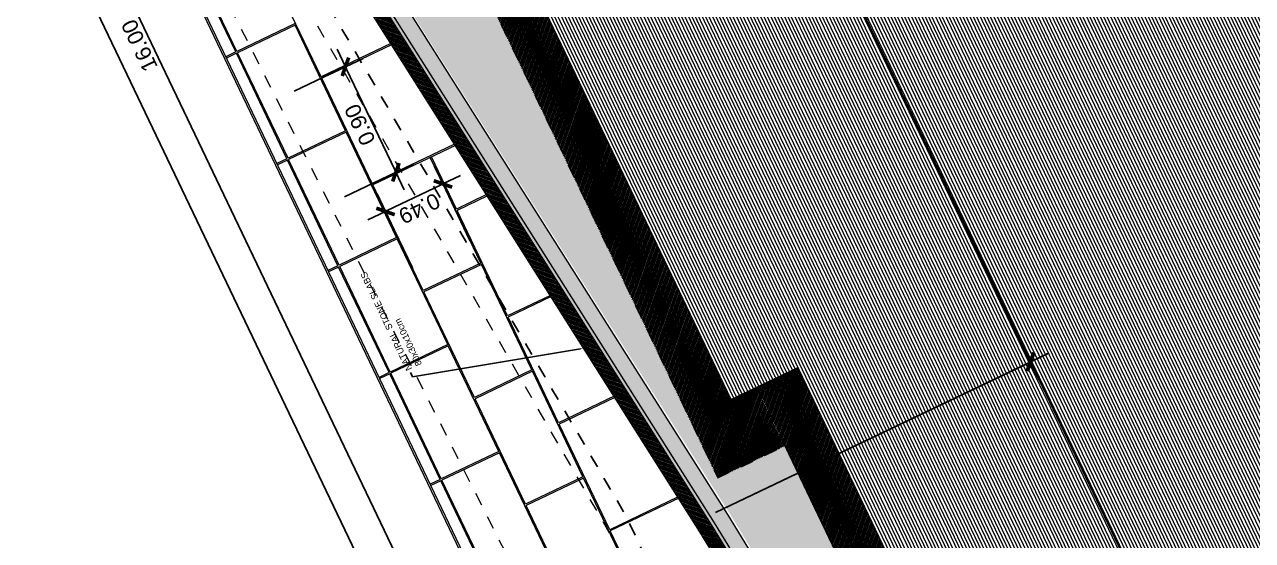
# Model space of a CAD drawing. Header units: metres. Extents: x 678805 to 1359287, y 2747329 to 5497370.
# Drawn here: x 679434.83 to 679444.28, y 2747425.88 to 2747429.85 of the extents above; entities that cross this region are included whole.
import ezdxf
from ezdxf import colors
from ezdxf.entities.mleader import LeaderData, LeaderLine
from ezdxf.math import Vec2, Vec3

# ---------------------------------------------------------------- set-up
doc = ezdxf.new("R2010")
doc.units = ezdxf.units.M
doc.linetypes.add('XREF_MON_WATERFEATURE$0$Dash_2_', pattern=[0.25, 0.125, -0.125])
doc.linetypes.add('XREF_MON_WATERFEATURE$0$TRAZOS2', pattern=[9.524999999999999, 6.35, -3.175])
for name, color, linetype, true_color in [('02-L-Waterfeatures 01', 7, 'Continuous', 0x4da6ff), ('XREF_MON_WATERFEATURE$0$01-TX-Dimensions_1-50', 7, 'Continuous', 0x3f5f7f), ('XREF_MON_WATERFEATURE$0$EIT_3 TR sorra', 7, 'Continuous', 0xd8ceb0)]:
    doc.layers.add(name, color=color, linetype=linetype, true_color=true_color)
for name, color, linetype in [('XREF_MON_WATERFEATURE$0$01-TX', 7, 'Continuous'), ('XREF_MON_WATERFEATURE$0$02-L-Water Level', 140, 'Continuous'), ('XREF_MON_WATERFEATURE$0$COTAUX', 7, 'Continuous')]:
    doc.layers.add(name, color=color, linetype=linetype)
for name, color, linetype, lineweight, true_color in [('XREF_MON_WATERFEATURE$0$02-L-projecció', 7, 'Continuous', 5, 0x636363), ('XREF_MON_WATERFEATURE$0$02-L-projecció 2', 7, 'Continuous', 5, 0x636363), ('XREF_MON_WATERFEATURE$0$3-TR D formigó', 7, 'Continuous', 5, 0x666666), ('XREF_MON_WATERFEATURE$0$3-TR tot_u', 7, 'Continuous', 5, 0x787878)]:
    doc.layers.add(name, color=color, linetype=linetype, lineweight=lineweight, true_color=true_color)
for name, color, linetype, lineweight in [('XREF_MON_WATERFEATURE$0$02-L-seccionat', 6, 'Continuous', 5), ('XREF_MON_WATERFEATURE$0$3-TR Formigó', 252, 'Continuous', 0), ('XREF_MON_WATERFEATURE$0$3-TR terra compactada', 45, 'Continuous', 0)]:
    doc.layers.add(name, color=color, linetype=linetype, lineweight=lineweight)
doc.styles.add('XREF_MON_WATERFEATURE$0$Standard', font='arial.ttf')
doc.dimstyles.new('XREF_MON_WATERFEATURE$0$E50', dxfattribs={"dimscale": 0.03, "dimtxt": 4, "dimasz": 0.5, "dimexe": 0.1, "dimexo": 15, "dimgap": 1, "dimtad": 1, "dimzin": 0, "dimdsep": 46, "dimtxsty": 'XREF_MON_WATERFEATURE$0$Standard', "dimblk1": 'XREF_MON_WATERFEATURE$0$LINCOT200', "dimblk2": 'XREF_MON_WATERFEATURE$0$LINCOT200', "dimsah": 1, "dimcen": 0.1, "dimdle": 0.1, "dimclrt": 256, "dimadec": 0, "dimazin": 0, "dimtfac": 0.01538461538461539, "dimtofl": 0, "dimtmove": 0, "dimatfit": 3, "dimldrblk": 'XREF_MON_WATERFEATURE$0$LINCOT200', "dimfxl": 1, "dimtolj": 1, "dimtzin": 0, "dimarcsym": 0})

# ---------------------------------------------------------------- blocks, each defined once
blk = doc.blocks.new('XREF_MON_WATERFEATURE$0$View P1')
at = {"layer": 'XREF_MON_WATERFEATURE$0$3-TR D formigó'}
h = blk.add_hatch(dxfattribs=at)
h.set_pattern_fill('_USER', color=256, scale=0.007999999999999995, angle=45.0036907261, pattern_type=0)
h.set_pattern_definition([(45.0036907260999, (1.065019329544157, 7.281242575729266), (-0.005657218625845348, 0.00565648984966723), [])])
h.paths.add_polyline_path([(11.06988786999136, 6.066684098914266), (11.16988787101582, 6.066684098681435), (11.16988787194714, 5.175847615813836), (15.37871509697288, 5.611319712596014), (29.82757349871099, 7.331242577871308), (29.91329469112679, 7.332952586235479), (29.91329469066113, 7.240740440553054), (15.38976698648185, 5.511929299682379), (11.0698878695257, 5.064977574627846)])
at = {"layer": 'XREF_MON_WATERFEATURE$0$3-TR Formigó'}
h = blk.add_hatch(dxfattribs=at)
h.set_pattern_fill('ANSI31', color=256, scale=0.003, angle=90)
h.set_pattern_definition([(135, (0, -0.01999999978579581), (-0.006735192090801865, -0.006735192090801865), [])])
h.paths.add_polyline_path([(16.19224042538553, 4.958628713851795), (15.6922404258512, 4.958628713851795), (15.69224042491987, 4.736846192041412), (16.19224042538553, 4.736846191110089)])
h.paths.add_polyline_path([(21.6594404252246, 5.308628713479266), (21.15944042615592, 5.308628713944927), (15.69224042538553, 5.308628713479266), (15.6922404258512, 4.958628713851795), (16.19224042538553, 4.958628713851795), (21.65944042569026, 4.958628713386133)])
h.paths.add_polyline_path([(21.65944042569026, 5.609418003121391), (21.15944042662159, 5.60941800265573), (21.15944042615592, 5.308628713944927), (21.6594404252246, 5.308628713479266)])
h.paths.add_polyline_path([(27.12664042459801, 5.60941800265573), (27.12664042413235, 6.260207291925326), (29.92329468298703, 6.260207292158157), (29.92329468298703, 6.610207293415442), (26.62664042552933, 6.610207291785628), (26.62664042506367, 5.959417999954894), (21.1594404252246, 5.959418002748862), (21.15944042662159, 5.60941800265573), (21.65944042569026, 5.609418003121391)])
h = blk.add_hatch(dxfattribs=at)
h.set_pattern_fill('ANSI31', color=256, scale=0.003, angle=90, style=0)
h.set_pattern_definition([(135, (0, 0), (-0.006735192090801865, -0.006735192090801865), [])])
h.paths.add_polyline_path([(10.37042930629104, 5.936314188642427), (10.37138042366132, 5.761579691665247), (2.721591828856617, 3.33352572331205), (2.220879021566361, 3.333998373476788), (2.220548637211323, 2.633998685050756), (3.171591598540545, 2.633998685283586), (3.171591598540545, 3.266520275967196), (10.46590279601514, 5.583192354300991), (10.72050921013579, 5.583192354300991), (10.7205092087388, 4.736846190411597), (10.06946854665875, 4.736846192041412), (10.06946854479611, 4.386846191016957), (16.19224042538553, 4.386846191016957), (16.19224042491987, 4.736846191575751), (11.06946854433045, 4.736846190644428), (11.06988786999136, 5.935594150098041), (11.06970717618242, 5.935575471026823)])
at = {"layer": 'XREF_MON_WATERFEATURE$0$3-TR terra compactada'}
h = blk.add_hatch(dxfattribs=at)
h.set_pattern_fill('LINE', color=256, scale=0.007499999999999999, angle=-115.5575462493456, style=0)
h.set_pattern_definition([(3.66378788500146e-05, (-26.97329562623054, -17.13623808929697), (-1.522694161038007e-08, 0.02381249999999513), [])])
h.paths.add_polyline_path([(34.41064929263666, 6.984919309616089e-10), (34.41064929263666, 7.090219076024368), (29.92329468252137, 7.011460061883554), (29.92329468298703, 6.260207292158157), (27.12664042413235, 6.260207292158157), (27.12664042413235, 5.60941800288856), (21.65944042569026, 5.609418003121391), (21.65944042569026, 4.958628713386133), (16.19224042538553, 4.958628713851795), (16.19224042538553, 4.386846190784127), (10.06946854665875, 4.386846198001876), (10.06946854665875, 4.736846192041412), (10.72050920827314, 4.736846190877259), (10.72050921013579, 5.583192354766652), (10.46590279601514, 5.583192354300991), (3.171591598540545, 3.266520275967196), (3.171591598540545, 2.633998685283586), (2.220548637211323, 2.633998685050756), (2.220548637211323, 3.232379126129672), (2.219900731928647, 3.162678002379835), (1.84559687320143, 3.162678002147004), (-1.396983861923218e-09, 3.198383478680626), (0, 0)])
at = {"layer": 'XREF_MON_WATERFEATURE$0$3-TR tot_u'}
h = blk.add_hatch(dxfattribs=at)
h.set_pattern_fill('AR-CONC', color=256, scale=0.0002499999999999999, angle=90.26570526807289)
h.set_pattern_definition([(140.2657052680729, (0, 0), (0.003773512051171043, 0.04556415653627494), [0.004762499999999985, -0.05238749999999987]), (85.26570526807289, (0, 0), (-0.04772283811344968, -0.009032263091240576), [0.003809999999999995, -0.04191014604249993]), (190.7171499680728, (0.0003144596703350544, 0.003797000972554088), (-0.04394932411475805, 0.03653189333389428), [0.004047502199999997, -0.04452256114999997]), (136.4499052680729, (-0.01269986154511571, -5.889520980417728e-05), (0.01019619245179767, 0.06781777343586562), [0.00714374999999999, -0.07858124999999985]), (186.9012628780729, (-0.01185018755495548, 0.005592581117525697), (-0.06213110139608617, 0.05906354090465796), [0.006071255784999998, -0.06678390203999997]), (81.44985643807294, (-0.01269986154511571, -5.889520980417728e-05), (-0.06213110139305461, 0.05906354090804056), [0.005714991767499997, -0.06286493297999995]), (111.2657052680729, (-0.009554344695061445, 0.006305760471150279), (0.02539024991714182, 0.0380217517896624), [0.004762499999999997, -0.05238749999999997]), (56.26570526807292, (-0.009554344695061445, 0.006305760471150279), (-0.04611814680896036, 0.01523680193371223), [0.003809999999999995, -0.04190999999999993]), (161.7171502680728, (-0.007438491098582745, 0.009474239777773619), (-0.02072789712909244, 0.05325855363775753), [0.004047502199999989, -0.0445224843999999]), (127.7657052680729, (0, 0), (-0.02114211319988085, 0.0006741133053303908), [0, -0.04140199999999992, 0, -0.04254499999999993, 0, -0.04206874999999993]), (97.76570526807282, (0, 0), (-0.02512234202616146, 0.01658859127308769), [0, -0.02425699999999996, 0, -0.04044949999999993, 0, -0.01603374999999997]), (57.76570526807287, (6.566988304257393e-05, -0.01416034786961973), (0.001274973128146501, 0.03390392593583378), [0, -0.01587499999999997, 0, -0.04952999999999993, 0, -0.06572249999999986]), (47.76570526807289, (9.511597454547882e-05, -0.02051027934066951), (-0.006528288533737195, 0.03700241884448602), [0, -0.02063749999999999, 0, -0.03289299999999998, 0, -0.04667249999999997])])
h.paths.add_polyline_path([(29.91328940121457, 7.091812344035134), (29.91328144446015, 7.212658569449559), (15.39284863416106, 5.484215829055756), (11.06957543129101, 5.037311527179554), (11.06953251361847, 4.916667651152238), (15.40611090371385, 5.364947333233431)])
h = blk.add_hatch(dxfattribs=at)
h.set_pattern_fill('AR-CONC', color=256, scale=0.0008, angle=90.26570526807289)
h.set_pattern_definition([(140.2657052680729, (0, -0.01999999978579581), (0.01207523856374733, 0.1458053009160799), [0.01523999999999997, -0.1676399999999996]), (85.26570526807289, (0, -0.01999999978579581), (-0.152713081963039, -0.02890324189196987), [0.01219199999999999, -0.1341124673359998]), (190.7171499680728, (0.001006267499178648, -0.007849597139284015), (-0.1406378371672258, 0.1169020586684618), [0.01295200704, -0.14247219568]), (136.4499052680729, (-0.04063956160098314, -0.02018846408464015), (0.03262781584575249, 0.21701687499477), [0.02285999999999997, -0.2514599999999996]), (186.9012628780729, (-0.03792059980332851, -0.002103740582242608), (-0.1988195244674759, 0.1890033308949055), [0.019428018512, -0.213708486528]), (81.44985643807294, (-0.04063956160098314, -0.02018846408464015), (-0.1988195244577748, 0.1890033309057298), [0.018287973656, -0.201167785536]), (111.2657052680729, (-0.03057390451431274, 0.0001784332562237978), (0.08124879973485388, 0.1216696057269197), [0.01524, -0.16764]), (56.26570526807292, (-0.03057390451431274, 0.0001784332562237978), (-0.1475780697886732, 0.04875776618787916), [0.01219199999999999, -0.1341119999999998]), (161.7171502680728, (-0.02380317077040672, 0.01031756703741848), (-0.06632927081309586, 0.1704273716408242), [0.01295200703999998, -0.1424719500799997]), (127.7657052680729, (0, -0.01999999978579581), (-0.06765476223961875, 0.002157162577057243), [0, -0.1324863999999998, 0, -0.1361439999999998, 0, -0.1346199999999998]), (97.76570526807282, (0, -0.01999999978579581), (-0.08039149448371669, 0.05308349207388066), [0, -0.07762239999999987, 0, -0.1294383999999998, 0, -0.05130799999999994]), (57.76570526807287, (0.0002101385034620762, -0.06531311268918216), (0.004079914010068811, 0.1084925629946682), [0, -0.05079999999999995, 0, -0.1584959999999998, 0, -0.2103119999999998]), (47.76570526807289, (0.0003043711185455322, -0.08563289395533502), (-0.02089052330795903, 0.1184077403023553), [0, -0.06603999999999999, 0, -0.1052576, 0, -0.149352])])
h.paths.add_polyline_path([(26.62664042552933, 5.959418002981693), (26.62664042506367, 6.610207291785628), (29.92329468205571, 6.610207293415442), (29.92329468205571, 6.991635184502229), (29.91329469159245, 6.991460061864927), (29.91328940121457, 7.091812344035134), (15.40611090231687, 5.344947333214805), (11.06953251361847, 4.916667651152238), (11.06946854433045, 4.736846191575751), (15.6922404258512, 4.736846193904057), (15.69224042538553, 5.308628713479266), (21.15944042615592, 5.308628713944927), (21.1594404252246, 5.959418002748862)])
at = {"layer": 'XREF_MON_WATERFEATURE$0$EIT_3 TR sorra'}
h = blk.add_hatch(dxfattribs=at)
h.set_pattern_fill('ANSI36', color=256, scale=0.001075000000000009, angle=0.6283595741102835, style=0, double=1)
h.set_pattern_definition([(45.62835957411023, (1.065019329544157, 7.281242575729266), (0.001737188201119409, 0.006656422095089366), [0.008532812500000039, -0.00170656250000001, 0, -0.00170656250000001])])
h.paths.add_polyline_path([(11.06989003578201, 5.064977798843756), (11.06956831598654, 5.03731079143472), (15.39284863416106, 5.484215829055756), (29.91328144446015, 7.212658569449559), (29.91329469066113, 7.240740440553054), (15.38976698648185, 5.511929299682379)])
at = {"layer": 'XREF_MON_WATERFEATURE$0$02-L-projecció', "linetype": 'XREF_MON_WATERFEATURE$0$TRAZOS2', "ltscale": 0.01, "flags": 128}
blk.add_lwpolyline([(10.27013304131106, 6.103990859119222), (12.14889832306653, 6.137579037575051), (15.37425452005118, 6.220831928076223), (30.03857161896303, 7.34083192772232)], dxfattribs=at)
at = {"layer": 'XREF_MON_WATERFEATURE$0$02-L-projecció'}
for points in [[(29.91328144446015, 7.212658569449559), (15.39284863416106, 5.484215829055756), (11.06886179745197, 5.03723775758408)], [(29.91328940121457, 7.091812344035134), (15.40611090371385, 5.364947333233431), (11.06952540017664, 4.916666915407404)]]:
    blk.add_lwpolyline(points, dxfattribs=at)
at = {"layer": 'XREF_MON_WATERFEATURE$0$02-L-projecció', "linetype": 'XREF_MON_WATERFEATURE$0$TRAZOS2', "ltscale": 0.01}
for points in [[(26.62664042506367, 5.959418004145846), (21.1594404252246, 5.959418002748862), (21.15944042615592, 5.308628713944927), (15.69224042538553, 5.308628713479266), (15.69224042491987, 4.736846192041412)], [(16.19224042538553, 4.958628713851795), (15.6922404258512, 4.958628713851795)], [(15.69224042491987, 4.736846192041412), (16.19224042538553, 4.736846191110089)]]:
    blk.add_lwpolyline(points, dxfattribs=at)
at = {"layer": 'XREF_MON_WATERFEATURE$0$02-L-projecció 2'}
for points in [[(11.06984042655677, 7.341138346353546), (29.91329469066113, 7.341242576949298)], [(13.86983959376812, 7.32615647953935), (27.16390963364393, 7.326242576120421)], [(16.5922404252924, 7.241242577088997), (16.59224042482674, 7.326242577051744)], [(16.60344042535871, 7.241242577554658), (16.60344042535871, 7.326242576586083)], [(17.50344042526558, 7.241242577088997), (17.50344042526558, 7.326242576586083)], [(17.51464042579755, 7.241242577088997), (17.51464042719454, 7.326242576586083)], [(18.41464042523876, 7.241242577554658), (18.41464042570442, 7.326242576586083)], [(18.42584042530507, 7.241242577088997), (18.42584042530507, 7.326242576586083)], [(19.32584042614326, 7.241242577088997), (19.32584042614326, 7.326242577051744)], [(19.33704042714089, 7.241242577554658), (19.33704042574391, 7.326242576586083)], [(20.23704042518511, 7.241242577088997), (20.23704042565078, 7.326242576586083)], [(20.24824042711407, 7.241242577554658), (20.24824042571709, 7.326242576586083)], [(15.69224042491987, 7.241242577088997), (16.5922404252924, 7.241242577088997)], [(15.69224042771384, 7.231242577778175), (16.5922404252924, 7.231242577312514)], [(16.5922404252924, 6.741242577088997), (16.5922404252924, 7.231242577312514)], [(16.60344042535871, 7.241242577554658), (17.50344042526558, 7.241242577088997)], [(16.60344042629004, 6.741242577554658), (16.6034404267557, 7.231242577312514)], [(16.6034404267557, 7.231242577312514), (17.50344042479992, 7.231242577312514)], [(17.50344042479992, 6.741242577088997), (17.50344042479992, 7.231242577312514)], [(17.51464042533189, 7.241242576623335), (18.41464042570442, 7.241242577088997)], [(17.51464042533189, 6.741242577088997), (17.51464042533189, 7.231242577312514)], [(17.51464042579755, 7.231242576846853), (18.41464042523876, 7.231242577312514)], [(18.41464042523876, 6.741242577088997), (18.41464042523876, 7.231242577312514)], [(18.42584042530507, 7.241242576623335), (19.32584042521194, 7.241242576623335)], [(18.42584042716771, 6.741242578485981), (18.42584042670205, 7.231242576846853)], [(18.42584042530507, 7.231242576614022), (19.32584042521194, 7.231242576614022)], [(19.32584042521194, 6.741242577088997), (19.3258404256776, 7.231242576846853)], [(19.33704042667523, 7.241242576623335), (20.23704042797908, 7.241242576856166)], [(19.33704042620957, 6.741242577088997), (19.33704042667523, 7.231242577312514)], [(19.33704042620957, 7.231242576381192), (20.23704042565078, 7.231242576381192)], [(20.23704042611644, 6.741242577088997), (20.23704042797908, 7.231242577312514)], [(20.24824042571709, 7.241242576157674), (21.14824042655528, 7.241242576623335)], [(20.24824042618275, 6.741242577554658), (20.24824042618275, 7.231242577312514)], [(20.24824042571709, 7.231242576381192), (21.14824042795226, 7.231242576846853)], [(15.23664042586461, 6.731242577312514), (16.13664042484015, 6.731242577079684)], [(15.6922404258512, 6.741242577554658), (16.5922404252924, 6.741242577088997)], [(16.13664042484015, 6.241242578951642), (16.13664042484015, 6.731242577778175)], [(16.14784042490646, 6.241242578020319), (16.14784042537212, 6.731242577778175)], [(16.14784042770043, 6.731242577778175), (17.04784042481333, 6.731242577079684)], [(16.60344042489305, 6.741242577088997), (17.50344042479992, 6.741242577088997)], [(17.04784042481333, 6.241242578020319), (17.04784042481333, 6.731242578243837)], [(17.0590404253453, 6.731242577312514), (17.95904042525217, 6.731242576846853)], [(17.05904042720795, 6.241242578485981), (17.05904042627662, 6.731242577778175)], [(17.51464042626321, 6.741242576623335), (18.41464042523876, 6.741242577088997)], [(17.95904042525217, 6.241242578020319), (17.95904042525217, 6.731242577778175)], [(17.9702404262498, 6.731242576614022), (18.87024042569101, 6.731242577312514)], [(17.9702404262498, 6.241242578020319), (17.97024042531848, 6.731242577778175)], [(18.42584042623639, 6.741242576856166), (19.32584042660892, 6.741242576623335)], [(18.87024042569101, 6.026934156892821), (18.87024042662233, 6.731242578243837)], [(18.88144042575732, 6.731242576846853), (19.78144042752683, 6.731242576846853)], [(18.88144042622298, 6.028267350746319), (18.88144042529166, 6.731242577778175)], [(19.33704042620957, 6.741242576623335), (20.23704042565078, 6.741242576157674)], [(19.78144042519853, 6.135399037739262), (19.78144042519853, 6.731242577778175)], [(19.79264042526484, 6.731242576381192), (20.69264042656869, 6.731242576148361)], [(19.79264042526484, 6.136732232524082), (19.7926404257305, 6.731242577778175)], [(15.23664042633027, 6.241242578020319), (16.13664042484015, 6.241242577787489)], [(16.14784042490646, 6.241242577787489), (17.04784042481333, 6.241242578020319)], [(17.05904042720795, 6.241242578485981), (17.95904042525217, 6.241242577554658)], [(17.9702404262498, 6.241242577554658), (18.87024042708799, 6.241242577554658)], [(14.78104042541236, 6.231242577778175), (15.68104042485356, 6.231242577778175)], [(15.68104042485356, 5.647307071136311), (15.68104042485356, 6.231242578243837)], [(15.69224042678252, 6.231242578243837), (16.59224042482674, 6.231242577778175)], [(15.69224042538553, 5.648640264989808), (15.69224042678252, 6.231242578243837)], [(16.59224042482674, 5.755771952448413), (16.59224042482674, 6.231242578243837)], [(16.60344042489305, 5.757105146767572), (16.60344042489305, 6.231242578243837)], [(16.60344042629004, 6.231242577778175), (17.50344042526558, 6.231242578243837)], [(17.50344042712823, 5.864236834226176), (17.50344042479992, 6.231242578243837)], [(17.51464042579755, 6.231242577778175), (18.41464042617008, 6.231242577778175)], [(17.51464042579755, 5.865570028545335), (17.51464042579755, 6.231242578243837)], [(18.41464042617008, 5.97270171600394), (18.41464042523876, 6.231242578243837)], [(18.42584042530507, 6.231242577545345), (18.87024042522535, 6.231242578243837)], [(18.42584042530507, 5.974034909857437), (18.42584042577073, 6.231242578243837)]]:
    blk.add_lwpolyline(points, dxfattribs=at)
at = {"layer": 'XREF_MON_WATERFEATURE$0$02-L-projecció 2', "linetype": 'XREF_MON_WATERFEATURE$0$TRAZOS2', "ltscale": 0.01}
blk.add_lwpolyline([(11.1698704645969, 6.534318688092753), (11.61999126058072, 6.538218674482778), (11.61995441839099, 6.677146107656881), (12.06999102095142, 6.681045311735943), (12.06995417829603, 6.819972802186385), (12.52129834750667, 6.824270641198382), (12.5199626320973, 6.962750524980947), (13.48763865791261, 6.978327420307323), (29.91329469159245, 7.331263793399557)], dxfattribs=at)
at = {"layer": 'XREF_MON_WATERFEATURE$0$02-L-seccionat'}
blk.add_lwpolyline([(11.06988786999136, 6.066684098914266), (11.16988787101582, 6.066684098681435), (11.16988787194714, 5.175847615813836), (15.37871509697288, 5.611319712596014), (29.82757349871099, 7.331242577871308), (29.91329469112679, 7.332952586235479), (29.91329469066113, 7.240740440553054), (15.38976698648185, 5.511929299682379), (11.0698878695257, 5.064977574627846)], close=True, dxfattribs=at)
for points in [[(15.6922404258512, 4.736846193904057), (11.06946854433045, 4.736846191575751), (11.06988786999136, 5.915595650905743)], [(2.220548637211323, 3.33399868523702), (2.220548637211323, 2.633998685050756), (3.171591598540545, 2.633998685283586), (3.171591598540545, 3.266520275967196), (10.46590279601514, 5.583192354300991), (10.72050921013579, 5.583192354766652), (10.72050920827314, 4.736846190877259), (10.06946854665875, 4.736846192041412), (10.06946854433045, 4.386846191016957), (16.19224042538553, 4.386846190784127)], [(27.12664042413235, 5.60941800288856), (21.65944042569026, 5.609418003121391), (21.65944042569026, 4.958628713386133), (16.19224042538553, 4.958628713851795), (16.19224042538553, 4.386846190784127)]]:
    blk.add_lwpolyline(points, dxfattribs=at)
at = {"layer": 'XREF_MON_WATERFEATURE$0$02-L-Water Level', "linetype": 'XREF_MON_WATERFEATURE$0$Dash_2_', "ltscale": 0.35, "flags": 128}
blk.add_lwpolyline([(11.16962469124701, 6.073784104082733), (15.75122801279, 6.073798722090678), (27.16390963317826, 7.014172795927152)], dxfattribs=at)
blk = doc.blocks.new('XREF_MON_WATERFEATURE$0$LINCOT200')
for p, q in [((0, -9.999961704014428), (0, 10.00003829598555)), ((3.694822225952521e-13, 3.829598557558711e-05), (10.00000000000051, 3.829598557558711e-05))]:
    blk.add_line(p, q)
at = {"const_width": 1.875}
blk.add_lwpolyline([(3.535533801624467, -3.535495714255788), (-3.535533950636761, 3.535572157214077)], dxfattribs=at)
at = {"layer": 'XREF_MON_WATERFEATURE$0$COTAUX'}
blk.add_line((0, 0), (-1.249999999999915, 0), dxfattribs=at)
blk = doc.blocks.new('*D681')
at = {"layer": 'DEFPOINTS', "color": 0, "transparency": 16777216}
for p in [(679432.1979076213, 2747438.314674756), (679431.5403184532, 2747438.000209183), (679440.2841709381, 2747421.405227002)]:
    blk.add_point(p, dxfattribs=at)
at = {"layer": 'XREF_MON_WATERFEATURE$0$01-TX-Dimensions_1-50', "color": 0, "lineweight": -2, "transparency": 16777216}
for p, q in [((679431.7919391491, 2747438.120536662), (679431.5376119965, 2747437.99891493)), ((679439.6201104983, 2747421.104293711), (679431.5467897231, 2747437.986676901)), ((679439.878202466, 2747421.211088908), (679439.6238753115, 2747421.089467175))]:
    blk.add_line(p, q, dxfattribs=at)
at = {"layer": 'XREF_MON_WATERFEATURE$0$01-TX-Dimensions_1-50', "color": 0, "lineweight": -2, "transparency": 16777216, "xscale": 0.015, "yscale": 0.015, "zscale": 0.015}
for p, rotation in [((679431.5403184532, 2747438.000209183), 115.5575828872426), ((679439.6265817682, 2747421.090761429), 295.5575828872426)]:
    blk.add_blockref('XREF_MON_WATERFEATURE$0$LINCOT200', p, dxfattribs=dict(at, rotation=rotation))
at = {"layer": 'XREF_MON_WATERFEATURE$0$01-TX-Dimensions_1-50', "transparency": 16777216, "insert": (679434.9186975202, 2747430.724015738), "char_height": 0.12, "attachment_point": 5, "rotation": 115.55758288724267, "style": 'XREF_MON_WATERFEATURE$0$Standard'}
blk.add_mtext('\\A1;18.74', dxfattribs=at)
blk = doc.blocks.new('*D682')
at = {"layer": 'DEFPOINTS', "color": 0, "transparency": 16777216}
for p in [(679433.3927421921, 2747435.850886461), (679440.2934827716, 2747421.42076524), (679439.8686458867, 2747421.217604086)]:
    blk.add_point(p, dxfattribs=at)
at = {"layer": 'XREF_MON_WATERFEATURE$0$01-TX-Dimensions_1-50', "color": 0, "lineweight": -2, "transparency": 16777216}
for p, q in [((679432.98677372, 2747435.656748367), (679432.9652928244, 2747435.646475992)), ((679432.9744705508, 2747435.634237964), (679439.8621746168, 2747421.231136368)), ((679439.8875142995, 2747421.226627145), (679439.8659394302, 2747421.216309831))]:
    blk.add_line(p, q, dxfattribs=at)
at = {"layer": 'XREF_MON_WATERFEATURE$0$01-TX-Dimensions_1-50', "color": 0, "lineweight": -2, "transparency": 16777216, "xscale": 0.015, "yscale": 0.015, "zscale": 0.015}
for p, rotation in [((679432.9679992809, 2747435.647770246), 115.5575828872426), ((679439.8686458867, 2747421.217604086), 295.5575828872426)]:
    blk.add_blockref('XREF_MON_WATERFEATURE$0$LINCOT200', p, dxfattribs=dict(at, rotation=rotation))
at = {"layer": 'XREF_MON_WATERFEATURE$0$01-TX-Dimensions_1-50', "transparency": 16777216, "insert": (679435.7171129363, 2747429.687454133), "char_height": 0.12, "attachment_point": 5, "rotation": 115.55758288724267, "style": 'XREF_MON_WATERFEATURE$0$Standard'}
blk.add_mtext('\\A1;16.00', dxfattribs=at)
blk = doc.blocks.new('*D691')
at = {"layer": 'DEFPOINTS', "color": 0, "transparency": 16777216}
for p in [(679437.4450987389, 2747437.971345311), (679434.057020559, 2747436.351133185), (679439.7414346666, 2747425.900666543)]:
    blk.add_point(p, dxfattribs=at)
at = {"layer": 'XREF_MON_WATERFEATURE$0$01-TX-Dimensions_1-50', "color": 0, "lineweight": -2, "transparency": 16777216}
for p, q in [((679434.4629890311, 2747436.545271279), (679437.4478051953, 2747437.972639565)), ((679442.5639894475, 2747427.267066754), (679437.4515700086, 2747437.957813028)), ((679440.1474031385, 2747426.094804637), (679442.5731671739, 2747427.254828726))]:
    blk.add_line(p, q, dxfattribs=at)
at = {"layer": 'XREF_MON_WATERFEATURE$0$01-TX-Dimensions_1-50', "color": 0, "lineweight": -2, "transparency": 16777216, "xscale": 0.015, "yscale": 0.015, "zscale": 0.015}
for p, rotation in [((679437.4450987389, 2747437.971345311), 115.5575828872426), ((679442.5704607174, 2747427.253534472), 295.5575828872426)]:
    blk.add_blockref('XREF_MON_WATERFEATURE$0$LINCOT200', p, dxfattribs=dict(at, rotation=rotation))
at = {"layer": 'XREF_MON_WATERFEATURE$0$01-TX-Dimensions_1-50', "transparency": 16777216, "insert": (679439.9254414208, 2747432.573064907), "char_height": 0.12, "attachment_point": 5, "rotation": 115.55758288724267, "style": 'XREF_MON_WATERFEATURE$0$Standard'}
blk.add_mtext('\\A1;11.88', dxfattribs=at)
blk = doc.blocks.new('*D692')
at = {"layer": 'DEFPOINTS', "color": 0, "transparency": 16777216}
for p in [(679439.7414346666, 2747425.900666543), (679444.423807643, 2747423.384894356), (679441.7864436501, 2747422.123681098)]:
    blk.add_point(p, dxfattribs=at)
at = {"layer": 'XREF_MON_WATERFEATURE$0$01-TX-Dimensions_1-50', "color": 0, "lineweight": -2, "transparency": 16777216}
for p, q in [((679440.1474031385, 2747426.094804637), (679442.5758736306, 2747427.25612298)), ((679442.5796384438, 2747427.241296444), (679444.4173363731, 2747423.398426639)), ((679442.192412122, 2747422.317819192), (679444.4265140997, 2747423.38618861))]:
    blk.add_line(p, q, dxfattribs=at)
at = {"layer": 'XREF_MON_WATERFEATURE$0$01-TX-Dimensions_1-50', "color": 0, "lineweight": -2, "transparency": 16777216, "xscale": 0.015, "yscale": 0.015, "zscale": 0.015}
for p, rotation in [((679442.5731671739, 2747427.254828726), 115.5575828872426), ((679444.423807643, 2747423.384894356), 295.5575828872426)]:
    blk.add_blockref('XREF_MON_WATERFEATURE$0$LINCOT200', p, dxfattribs=dict(at, rotation=rotation))
at = {"layer": 'XREF_MON_WATERFEATURE$0$01-TX-Dimensions_1-50', "transparency": 16777216, "insert": (679443.4161491002, 2747425.280486559), "char_height": 0.12, "attachment_point": 5, "rotation": 115.55758288724267, "style": 'XREF_MON_WATERFEATURE$0$Standard'}
blk.add_mtext('\\A1;4.29', dxfattribs=at)
blk = doc.blocks.new('*D766')
at = {"layer": 'DEFPOINTS', "color": 0, "transparency": 16777216}
for p in [(679438.0517583956, 2747428.623228773), (679438.4534758343, 2747427.783184393), (679438.0114212756, 2747427.571789579)]:
    blk.add_point(p, dxfattribs=at)
at = {"layer": 'XREF_MON_WATERFEATURE$0$01-TX-Dimensions_1-50', "color": 0, "lineweight": -2, "transparency": 16777216}
for p, q in [((679437.6232361192, 2747428.41830523), (679438.0382261133, 2747428.616757504)), ((679438.2593377403, 2747428.189152865), (679438.0504641416, 2747428.62593523)), ((679437.8172831815, 2747427.977758052), (679437.6084095829, 2747428.414540417))]:
    blk.add_line(p, q, dxfattribs=at)
at = {"layer": 'XREF_MON_WATERFEATURE$0$01-TX-Dimensions_1-50', "color": 0, "lineweight": -2, "transparency": 16777216, "xscale": 0.015, "yscale": 0.015, "zscale": 0.015}
for p, rotation in [((679438.0517583956, 2747428.623228773), 25.55758283449007), ((679437.6097038368, 2747428.41183396), 205.5575828344901)]:
    blk.add_blockref('XREF_MON_WATERFEATURE$0$LINCOT200', p, dxfattribs=dict(at, rotation=rotation))
at = {"layer": 'XREF_MON_WATERFEATURE$0$01-TX-Dimensions_1-50', "transparency": 16777216, "insert": (679437.8701061005, 2747428.435193059), "char_height": 0.12, "attachment_point": 5, "rotation": 205.55758283449003, "style": 'XREF_MON_WATERFEATURE$0$Standard'}
blk.add_mtext('\\A1;0.49', dxfattribs=at)
blk = doc.blocks.new('*D767')
at = {"layer": 'DEFPOINTS', "color": 0, "transparency": 16777216}
for p in [(679437.3132473299, 2747429.530120384), (679437.6897418883, 2747428.712549349), (679437.701523518, 2747428.71818344)]:
    blk.add_point(p, dxfattribs=at)
at = {"layer": 'XREF_MON_WATERFEATURE$0$01-TX-Dimensions_1-50', "color": 0, "lineweight": -2, "transparency": 16777216}
for p, q in [((679436.9072788578, 2747429.33598229), (679437.2987592438, 2747429.52319204)), ((679437.3079369701, 2747429.510954011), (679437.6832706184, 2747428.726081632)), ((679437.2955550458, 2747428.524045346), (679437.6870354319, 2747428.711255095))]:
    blk.add_line(p, q, dxfattribs=at)
at = {"layer": 'XREF_MON_WATERFEATURE$0$01-TX-Dimensions_1-50', "color": 0, "lineweight": -2, "transparency": 16777216, "xscale": 0.015, "yscale": 0.015, "zscale": 0.015}
for p, rotation in [((679437.3014657003, 2747429.524486294), 115.557582859144), ((679437.6897418883, 2747428.712549349), 295.557582859144)]:
    blk.add_blockref('XREF_MON_WATERFEATURE$0$LINCOT200', p, dxfattribs=dict(at, rotation=rotation))
at = {"layer": 'XREF_MON_WATERFEATURE$0$01-TX-Dimensions_1-50', "transparency": 16777216, "insert": (679437.4132654862, 2747429.079142837), "char_height": 0.12, "attachment_point": 5, "rotation": 115.55758285914399, "style": 'XREF_MON_WATERFEATURE$0$Standard'}
blk.add_mtext('\\A1;0.90', dxfattribs=at)
blk = doc.blocks.new('XREF_MON_WATERFEATURE')
at = {"rotation": 115.5575828872244}
blk.add_blockref('XREF_MON_WATERFEATURE$0$View P1', (679451.7259588618, 2747414.495475429), dxfattribs=at)
at = {"layer": 'XREF_MON_WATERFEATURE$0$01-TX-Dimensions_1-50'}
for base, p1, p2, picture, middle in [((679431.5403184532, 2747438.000209183), (679440.284170938, 2747421.405227002), (679432.1979076213, 2747438.314674756), '*D681', (679435.0010358277, 2747430.763390723)), ((679439.8686458867, 2747421.217604086), (679433.3927421921, 2747435.850886461), (679440.2934827716, 2747421.420765239), '*D682', (679435.7994512438, 2747429.726829118)), ((679444.423807643, 2747423.384894356), (679439.7414346662, 2747425.900666542), (679441.78644365, 2747422.123681098), '*D692', (679443.4984874075, 2747425.319861543))]:
    dim = blk.add_linear_dim(base=base, p1=p1, p2=p2, angle=115.5575828872428, dimstyle='XREF_MON_WATERFEATURE$0$E50', dxfattribs=at)
    dim.commit()
    dim.dimension.update_dxf_attribs({"geometry": picture, "text_midpoint": middle, "dimtype": 128})
dim = blk.add_linear_dim(base=(679437.4450987389, 2747437.971345311), p1=(679439.7414346662, 2747425.900666542), p2=(679434.0570205591, 2747436.351133185), angle=115.5575828872428, dimstyle='XREF_MON_WATERFEATURE$0$E50', dxfattribs=at)
dim.commit()
dim.dimension.update_dxf_attribs({"geometry": '*D691', "text_midpoint": (679439.9254414205, 2747432.573064907)})
dim = blk.add_aligned_dim(p1=(679437.3132473299, 2747429.530120383), p2=(679437.7015235178, 2747428.71818344), distance=-0.01305947086780103, dimstyle='XREF_MON_WATERFEATURE$0$E50', override={"dimtad": 4}, dxfattribs=at)
dim.commit()
dim.dimension.update_dxf_attribs({"geometry": '*D767', "text_midpoint": (679437.4132654862, 2747429.079142837)})
dim = blk.add_linear_dim(base=(679438.0517583956, 2747428.623228773), p1=(679438.0114212757, 2747427.571789579), p2=(679438.4534758343, 2747427.783184393), angle=25.557582883612117, dimstyle='XREF_MON_WATERFEATURE$0$E50', override={"dimtad": 4}, dxfattribs=at)
dim.commit()
dim.dimension.update_dxf_attribs({"geometry": '*D766', "text_midpoint": (679437.8307311164, 2747428.517531367), "dimtype": 129})
at = {"layer": 'XREF_MON_WATERFEATURE$0$01-TX'}
ml = blk.add_multileader_mtext('Standard', dxfattribs=at)
ml.set_content('NATURAL STONE SLABS\\P80x30x10cm', color=256, style='XREF_MON_WATERFEATURE$0$Standard')
ml.set_leader_properties()
ml.build(insert=Vec2(0, 0))
ml.multileader.update_dxf_attribs({"dogleg_length": 0.07692307692307693, "arrow_head_size": 0.01923076923076923})
ctx = ml.context
ctx.base_point, ctx.char_height, ctx.arrow_head_size, ctx.landing_gap_size, ctx.plane_origin, ctx.plane_x_axis, ctx.plane_y_axis = Vec3(679437.8019023832, 2747427.1736435), 0.05, 0.01923076923076923, 0.01923076923076923, Vec3(679437.5131890419, 2747425.628187441), Vec3(-0.4281212612115987, 0.9037212986859335), Vec3(-0.9037212986859335, -0.4281212612115987)
notes = []
notes.append((ctx, [(0, (1, 1, 0), (679437.8183685855, 2747427.138884988), (-0.4281212612115987, 0.9037212986859335), 0.03846153846153853, [(0, [(679439.1280046592, 2747427.357860275)], 0, [])])]))
ctx.mtext.insert, ctx.mtext.text_direction, ctx.mtext.rotation, ctx.mtext.flow_direction = Vec3(679437.7706755545, 2747427.180129902), Vec3(-0.4281212612115987, 0.9037212986859335), 1.564072090888421, 5
for ctx, leaders in notes:
    for number, flags, end, landing, length, lines in leaders:
        leader = LeaderData()
        leader.index, (leader.has_last_leader_line, leader.has_dogleg_vector, leader.attachment_direction) = number, flags
        leader.last_leader_point, leader.dogleg_vector, leader.dogleg_length = Vec3(end), Vec3(landing), length
        for number, points, colour, breaks in lines:
            line = LeaderLine()
            line.index, line.vertices, line.color, line.breaks = number, Vec3.list(points), colors.encode_raw_color(colour), breaks
            leader.lines.append(line)
        ctx.leaders.append(leader)

msp = doc.modelspace()

# ---------------------------------------------------------------- block references
at = {"layer": '02-L-Waterfeatures 01', "color": 18, "true_color": 0x000000}
msp.add_blockref('XREF_MON_WATERFEATURE', (0, 0), dxfattribs=at)

doc.saveas('drawing.dxf')
